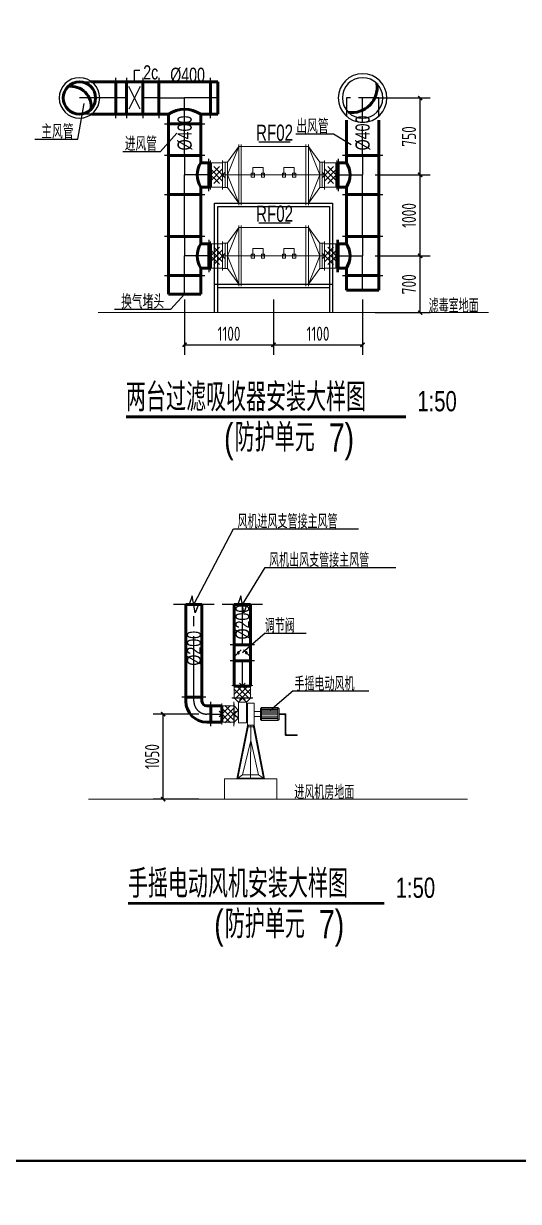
# Model space of a CAD drawing. Extents: x 49167 to 115333, y -222111 to -53947.
# Drawn here: x 91245 to 97364, y -171148 to -156605 of the extents above; entities that cross this region are included whole.
import ezdxf
from ezdxf.enums import TextEntityAlignment as Align

# ---------------------------------------------------------------- set-up
doc = ezdxf.new("R2010")
doc.units = 0
doc.header["$LTSCALE"] = 1000
doc.header["$MEASUREMENT"] = 0
doc.linetypes.add('CENTER2', pattern=[1.125, 0.75, -0.125, 0.125, -0.125])
doc.linetypes.add('DASH', pattern=[0.35, 0.25, -0.1])
for name, color, linetype, lineweight in [('00AC-SB-131', 131, 'Continuous', 20), ('AC_TXT', 40, 'Continuous', 15), ('ACS_SFG_FM', 7, 'Continuous', 15), ('ACS_暖通设备', 7, 'Continuous', 15), ('DUCT-送风管', 4, 'Continuous', 50), ('DUCT-送风管端线', 2, 'Continuous', 50)]:
    doc.layers.add(name, color=color, linetype=linetype, lineweight=lineweight)
for name, color, linetype in [('AXIS-300', 3, 'Continuous'), ('DIM_SYMB', 3, 'Continuous'), ('DUCT-排风标注', 3, 'Continuous'), ('DUCT-送风中心线', 5, 'CENTER2'), ('DUCT-送风标注', 3, 'Continuous'), ('DUCT-送风法兰', 2, 'Continuous'), ('DUCT-送风管立管', 4, 'Continuous'), ('DUCT-送风阀门', 7, 'Continuous'), ('Hvac-Hide', 8, 'DASH'), ('TH_DIM', 3, 'Continuous'), ('WALL', 255, 'Continuous')]:
    doc.layers.add(name, color=color, linetype=linetype)
doc.styles.add('_TCH_DIM_T3', font='ROS1', dxfattribs={"width": 0.8, "bigfont": 'JD'})
doc.styles.add('HZF', font='ros.shx', dxfattribs={"width": 0.75, "bigfont": 'jd.shx'})
doc.dimstyles.new('_TCH_ARCH&&50', dxfattribs={"dimtxt": 175, "dimasz": 50, "dimexe": 125, "dimexo": 150, "dimgap": 50, "dimtad": 1, "dimdec": 0, "dimzin": 0, "dimdsep": 46, "dimtxsty": '_TCH_DIM_T3', "dimblk": 'ARCHTICK', "dimcen": 0.09, "dimazin": 2, "dimtfac": 1, "dimtdec": 0, "dimtix": 1, "dimtmove": 2, "dimatfit": 3, "dimfxl": 0, "dimtolj": 1, "dimtzin": 0, "dimarcsym": 0})

# ---------------------------------------------------------------- blocks, each defined once
blk = doc.blocks.new('图框-A1')
for points, const_width in [([(0, 0), (841, 0), (841, 594), (0, 594)], 0.05), ([(766, 584), (25, 584), (25, 10), (766, 10)], 0.5)]:
    blk.add_lwpolyline(points, close=True, dxfattribs=dict(const_width=const_width))
blk = doc.blocks.new('地库$0$xsq2')
for p, q in [((316557, 100362), (316242, 100362)), ((316242, 100362), (316242, 100303)), ((316400, 100362), (316400, 99102)), ((316557, 100362), (316557, 100303)), ((316050, 100162), (316242, 100303)), ((316400, 100303), (316050, 100162)), ((316557, 100332), (316242, 100332)), ((316557, 100303), (316242, 100303)), ((316750, 100162), (316400, 100303)), ((316557, 100303), (316750, 100162)), ((316775, 100162), (316025, 100162)), ((316775, 100131), (316025, 100131)), ((316050, 99302), (316050, 100162)), ((316750, 99302), (316750, 100162)), ((316310, 99990), (316310, 99861)), ((316409, 99990), (316310, 99990)), ((316379, 99970), (316379, 100009)), ((316379, 100009), (316426, 100009)), ((316426, 99970), (316379, 99970)), ((316426, 100009), (316426, 99970)), ((316310, 99861), (316407, 99861)), ((316379, 99843), (316379, 99882)), ((316379, 99882), (316426, 99882)), ((316426, 99843), (316379, 99843)), ((316426, 99882), (316426, 99843)), ((316379, 99624), (316426, 99624)), ((316379, 99585), (316379, 99624)), ((316426, 99624), (316426, 99585)), ((316310, 99605), (316310, 99476)), ((316409, 99605), (316310, 99605)), ((316310, 99476), (316407, 99476)), ((316426, 99585), (316379, 99585)), ((316379, 99497), (316426, 99497)), ((316379, 99458), (316379, 99497)), ((316426, 99497), (316426, 99458)), ((316775, 99333), (316025, 99333)), ((316426, 99458), (316379, 99458)), ((316775, 99302), (316025, 99302)), ((316242, 99161), (316050, 99302)), ((316050, 99302), (316400, 99161)), ((316400, 99161), (316750, 99302)), ((316750, 99302), (316557, 99161)), ((316242, 99103), (316242, 99161)), ((316557, 99161), (316242, 99161)), ((316557, 99132), (316242, 99132)), ((316557, 99102), (316242, 99102)), ((316557, 99102), (316557, 99161))]:
    blk.add_line(p, q)
blk = doc.blocks.new('*U57')
for p, q in [((-75, 180), (-75, -180)), ((-75, 150), (75, 150)), ((75, 180), (75, -180)), ((35, 106), (-106, -35)), ((-106, 35), (35, -106)), ((71, 71), (-71, -71)), ((-71, 71), (71, -71)), ((-35, 106), (106, -35)), ((106, 35), (-35, -106)), ((-75, -150), (75, -150))]:
    blk.add_line(p, q)
blk = doc.blocks.new('A$C1CE451CE')
at = {"layer": 'ACS_暖通设备'}
for p, q in [((-43, 1184, -2762), (-43, 912, -421)), ((39, 1184, -2762), (-43, 1184, -2762)), ((-24, 1246, -2762), (-24, 1251, -2762)), ((-24, 1251, -2762), (226, 1251, -2762)), ((-24, 1251, -2762), (226, 1251, -2762)), ((-24, 1246, -2762), (226, 1246, -2762)), ((-19, 1246, -2762), (-19, 1251, -2762)), ((-9, 1246, -2762), (-9, 1251, -2762)), ((1, 1246, -2762), (1, 1251, -2762)), ((1, 1246, -2762), (1, 1251, -2762)), ((51, 1196, -2762), (1, 1246, -2762)), ((202, 1251), (2, 1251)), ((39, 1184, -2762), (39, 912, -421)), ((101, 1246, -2762), (51, 1196, -2762)), ((51, 1196, -2762), (151, 1196, -2762)), ((51, 1196, -2762), (51, 940, -2762)), ((151, 1196, -2762), (101, 1246, -2762)), ((151, 1196, -2762), (201, 1246, -2762)), ((151, 1196, -2762), (151, 940, -2762)), ((201, 1246, -2762), (201, 1251, -2762)), ((201, 1246, -2762), (201, 1251, -2762)), ((203, 1175), (208, 1175)), ((203, 1175), (203, 925)), ((203, 1170), (208, 1170)), ((208, 900, -1397), (208, 1200, 1397)), ((208, 1175), (208, 925)), ((208, 1175), (208, 925)), ((208, 1164, 2762), (208, 964, 2762)), ((211, 1246, -2762), (211, 1251, -2762)), ((221, 1246, -2762), (221, 1251, -2762)), ((226, 1246, -2762), (226, 1251, -2762)), ((-437, 1044), (-437, 805)), ((-353, 1054), (-427, 1054)), ((-427, 1034), (-427, 795)), ((-353, 1044), (-417, 1044)), ((-353, 1115), (-335, 1130)), ((-353, 985), (-353, 1115)), ((-335, 1130), (-135, 1130)), ((-335, 970), (-335, 1130)), ((-335, 1113), (-135, 1113)), ((-135, 1101), (-335, 1101)), ((-335, 1101), (-192, 1101)), ((-135, 1084), (-335, 1084)), ((-135, 1066), (-335, 1066)), ((-135, 1049), (-335, 1049)), ((-135, 1024), (-335, 1024)), ((-135, 1130), (-120, 1115)), ((-135, 970), (-135, 1130)), ((-120, 985), (-120, 1115)), ((-120, 1080), (-43, 1080)), ((-120, 1020), (-43, 1020)), ((39, 1131, -2762), (51, 1131, -2762)), ((153, 1100), (203, 1150)), ((203, 1050), (153, 1100)), ((153, 1100), (153, 1000)), ((153, 1000), (203, 1050)), ((203, 1160), (208, 1160)), ((203, 1150), (208, 1150)), ((203, 1150), (208, 1150)), ((203, 1140), (208, 1140)), ((203, 1130), (208, 1130)), ((203, 1125), (208, 1125)), ((-353, 985), (-335, 970)), ((-135, 1005), (-335, 1005)), ((-135, 990), (-335, 990)), ((-335, 970), (-135, 970)), ((-43, 912, -421), (-170, 250)), ((-32, 912, -421), (-158, 260)), ((-120, 985), (-135, 970)), ((39, 912, -421), (-43, 912, -421)), ((39, 894, -421), (-43, 894, -421)), ((-2, 912, -421), (0, 250)), ((28, 912, -421), (158, 260)), ((39, 971, -2762), (51, 971, -2762)), ((39, 911, -415), (170, 250)), ((151, 940, -2762), (51, 940, -2762)), ((153, 1000), (203, 950)), ((203, 975), (208, 975)), ((203, 970), (208, 970)), ((203, 960), (208, 960)), ((203, 950), (208, 950)), ((203, 950), (208, 950)), ((203, 940), (208, 940)), ((203, 930), (208, 930)), ((203, 925), (208, 925)), ((-447, 795), (-574, 795)), ((-574, 795), (-574, 785)), ((-437, 785), (-574, 785)), ((-2, 723, -2762), (-99, 300)), ((-2, 723, -2762), (99, 300)), ((-99, 300), (-170, 250)), ((99, 300), (-99, 300)), ((99, 300), (170, 250)), ((170, 250), (-170, 250)), ((158, 260), (-158, 260))]:
    blk.add_line(p, q, dxfattribs=at)
blk.add_lwpolyline([(-325, 250), (325, 250), (325, 0), (-325, 0)], close=True, dxfattribs=at)
for centre, start, end in [((-427, 1044), 90, 180), ((-417, 1034), 90, 180), ((-447, 805), 270, 0), ((-437, 795), 270, 0)]:
    blk.add_arc(centre, 10, start, end, dxfattribs=at)
blk = doc.blocks.new('*U55')
for p, q in [((35, 106), (-106, -35)), ((-106, 35), (35, -106)), ((-75, 130), (-75, -130)), ((-75, 100), (75, 100)), ((71, 71), (-71, -71)), ((-71, 71), (71, -71)), ((-35, 106), (106, -35)), ((106, 35), (-35, -106)), ((75, 130), (75, -130)), ((-75, -100), (75, -100))]:
    blk.add_line(p, q)
blk = doc.blocks.new('_ArchTick')
at = {"color": 0, "linetype": 'ByBlock', "const_width": 0.4}
blk.add_lwpolyline([(-0.5, -0.5), (0.5, 0.5)], dxfattribs=at)
blk = doc.blocks.new('*D288')
at = {"layer": 'Defpoints', "color": 0}
for p in [(92972, -165131), (93561, -165131), (93561, -166181)]:
    blk.add_point(p, dxfattribs=at)
at = {"layer": 'TH_DIM', "color": 0, "lineweight": -2}
for p, q in [((93411, -165131), (92847, -165131)), ((92972, -166181), (92972, -165131)), ((93411, -166181), (92847, -166181))]:
    blk.add_line(p, q, dxfattribs=at)
at = {"layer": 'TH_DIM', "color": 0, "lineweight": -2, "xscale": 50, "yscale": 50, "zscale": 50}
for p, rotation in [((92972, -165131), 90), ((92972, -166181), 270)]:
    blk.add_blockref('_ArchTick', p, dxfattribs=dict(at, rotation=rotation))
at = {"layer": 'TH_DIM', "color": 0, "insert": (92835, -165656), "char_height": 175, "attachment_point": 5, "rotation": 90, "style": '_TCH_DIM_T3'}
blk.add_mtext('\\A1;1050', dxfattribs=at)
blk = doc.blocks.new('*D289')
at = {"layer": 'Defpoints', "color": 0}
for p in [(95443, -157524), (96148, -157524), (95443, -158474)]:
    blk.add_point(p, dxfattribs=at)
at = {"layer": 'TH_DIM', "color": 0, "lineweight": -2}
for p, q in [((95593, -157524), (96273, -157524)), ((96148, -158474), (96148, -157524)), ((95593, -158474), (96273, -158474))]:
    blk.add_line(p, q, dxfattribs=at)
at = {"layer": 'TH_DIM', "color": 0, "lineweight": -2, "xscale": 50, "yscale": 50, "zscale": 50}
for p, rotation in [((96148, -157524), 90), ((96148, -158474), 270)]:
    blk.add_blockref('_ArchTick', p, dxfattribs=dict(at, rotation=rotation))
at = {"layer": 'TH_DIM', "color": 0, "insert": (96010, -157999), "char_height": 175, "attachment_point": 5, "rotation": 90, "style": '_TCH_DIM_T3'}
blk.add_mtext('\\A1;750', dxfattribs=at)
blk = doc.blocks.new('*D290')
at = {"layer": 'Defpoints', "color": 0}
for p in [(95443, -158474), (96148, -158474), (95443, -159474)]:
    blk.add_point(p, dxfattribs=at)
at = {"layer": 'TH_DIM', "color": 0, "lineweight": -2}
for p, q in [((95593, -158474), (96273, -158474)), ((96148, -159474), (96148, -158474)), ((95593, -159474), (96273, -159474))]:
    blk.add_line(p, q, dxfattribs=at)
at = {"layer": 'TH_DIM', "color": 0, "lineweight": -2, "xscale": 50, "yscale": 50, "zscale": 50}
for p, rotation in [((96148, -158474), 90), ((96148, -159474), 270)]:
    blk.add_blockref('_ArchTick', p, dxfattribs=dict(at, rotation=rotation))
at = {"layer": 'TH_DIM', "color": 0, "insert": (96010, -158974), "char_height": 175, "attachment_point": 5, "rotation": 90, "style": '_TCH_DIM_T3'}
blk.add_mtext('\\A1;1000', dxfattribs=at)
blk = doc.blocks.new('*D291')
at = {"layer": 'Defpoints', "color": 0}
for p in [(95443, -159474), (96148, -159474), (95443, -160174)]:
    blk.add_point(p, dxfattribs=at)
at = {"layer": 'TH_DIM', "color": 0, "lineweight": -2}
for p, q in [((95593, -159474), (96273, -159474)), ((96148, -160174), (96148, -159474)), ((95593, -160174), (96273, -160174))]:
    blk.add_line(p, q, dxfattribs=at)
at = {"layer": 'TH_DIM', "color": 0, "lineweight": -2, "xscale": 50, "yscale": 50, "zscale": 50}
for p, rotation in [((96148, -159474), 90), ((96148, -160174), 270)]:
    blk.add_blockref('_ArchTick', p, dxfattribs=dict(at, rotation=rotation))
at = {"layer": 'TH_DIM', "color": 0, "insert": (96010, -159824), "char_height": 175, "attachment_point": 5, "rotation": 90, "style": '_TCH_DIM_T3'}
blk.add_mtext('\\A1;700', dxfattribs=at)
blk = doc.blocks.new('*D292')
at = {"layer": 'Defpoints', "color": 0}
for p in [(93236, -159864), (94336, -159864), (94336, -160572)]:
    blk.add_point(p, dxfattribs=at)
at = {"layer": 'TH_DIM', "color": 0, "lineweight": -2}
for p, q in [((93236, -160014), (93236, -160697)), ((94336, -160014), (94336, -160697)), ((93236, -160572), (94336, -160572))]:
    blk.add_line(p, q, dxfattribs=at)
at = {"layer": 'TH_DIM', "color": 0, "lineweight": -2, "xscale": 50, "yscale": 50, "zscale": 50, "rotation": 180}
blk.add_blockref('_ArchTick', (93236, -160572), dxfattribs=at)
at = {"layer": 'TH_DIM', "color": 0, "lineweight": -2, "xscale": 50, "yscale": 50, "zscale": 50}
blk.add_blockref('_ArchTick', (94336, -160572), dxfattribs=at)
at = {"layer": 'TH_DIM', "color": 0, "insert": (93786, -160435), "char_height": 175, "attachment_point": 5, "style": '_TCH_DIM_T3'}
blk.add_mtext('\\A1;1100', dxfattribs=at)
blk = doc.blocks.new('*D293')
at = {"layer": 'Defpoints', "color": 0}
for p in [(94336, -159864), (95436, -159864), (95436, -160572)]:
    blk.add_point(p, dxfattribs=at)
at = {"layer": 'TH_DIM', "color": 0, "lineweight": -2}
for p, q in [((94336, -160014), (94336, -160697)), ((95436, -160014), (95436, -160697)), ((94336, -160572), (95436, -160572))]:
    blk.add_line(p, q, dxfattribs=at)
at = {"layer": 'TH_DIM', "color": 0, "lineweight": -2, "xscale": 50, "yscale": 50, "zscale": 50, "rotation": 180}
blk.add_blockref('_ArchTick', (94336, -160572), dxfattribs=at)
at = {"layer": 'TH_DIM', "color": 0, "lineweight": -2, "xscale": 50, "yscale": 50, "zscale": 50}
blk.add_blockref('_ArchTick', (95436, -160572), dxfattribs=at)
at = {"layer": 'TH_DIM', "color": 0, "insert": (94886, -160435), "char_height": 175, "attachment_point": 5, "style": '_TCH_DIM_T3'}
blk.add_mtext('\\A1;1100', dxfattribs=at)

msp = doc.modelspace()

# ---------------------------------------------------------------- linework, layer by layer
at = {"layer": 'AC_TXT', "linetype": 'Continuous', "const_width": 20}
for points in [[(94544.9, -158067.4), (94151.8, -158067.4)], [(94544.9, -159067.4), (94151.8, -159067.4)]]:
    msp.add_lwpolyline(points, dxfattribs=at)
at = {"layer": 'ACS_暖通设备', "color": 0}
for p, q in [((96992.1, -160174), (92169, -160174)), ((96734.6, -166180.9), (92047, -166180.9))]:
    msp.add_line(p, q, dxfattribs=at)
at = {"layer": 'AXIS-300'}
for p, q in [((93067.7, -160130.9), (93236.4, -159945.3, 2800)), ((93350.8, -163778.6, 6500), (93842.3, -162843.6)), ((93842.3, -162843.6), (95384.4, -162843.6)), ((93950.8, -163778.6, 6500), (94233.3, -163320.1)), ((94233.3, -163320.1), (95846.9, -163320.1)), ((94233.3, -164130.7), (94737.3, -164130.7)), ((94576.7, -164842.2), (95514.6, -164842.2))]:
    msp.add_line(p, q, dxfattribs=at)
at = {"layer": 'Defpoints'}
msp.add_lwpolyline([(65641.1, -141946.9), (102691.1, -141946.9), (102691.1, -170646.9), (65641.1, -170646.9)], close=True, dxfattribs=at)
at = {"layer": 'DIM_SYMB', "const_width": 35}
for points in [[(92511.2, -161459.8), (95973.3, -161459.8)], [(92534.7, -167466.8), (95705.8, -167466.8)]]:
    msp.add_lwpolyline(points, dxfattribs=at)
at = {"layer": 'DIM_SYMB'}
for points in [[(93600.8, -163775.9), (93407, -163775.9), (93368.8, -163880.9), (93331.8, -163670.9), (93294.5, -163775.9), (93100.8, -163775.9)], [(94200.8, -163775.9), (94007, -163775.9), (93968.8, -163880.9), (93931.8, -163670.9), (93894.5, -163775.9), (93700.8, -163775.9)]]:
    msp.add_lwpolyline(points, dxfattribs=at)
at = {"layer": 'DUCT-排风标注'}
for p, q in [((91915.3, -158031.5), (91993.9, -157591.8, 3802)), ((91384.8, -158031.5), (91915.3, -158031.5)), ((92938.6, -158183.2, -12.8), (93139.4, -157960, 2787.2)), ((94612.2, -157965.8), (95077.8, -157965.8)), ((95077.8, -157965.8), (95296.9, -158100.1)), ((92472.5, -158183.2, -12.8), (92938.6, -158183.2, -12.8)), ((92371.5, -160130.9), (93067.7, -160130.9))]:
    msp.add_line(p, q, dxfattribs=at)
at = {"layer": 'DUCT-送风中心线'}
for p, q in [((92386.4, -157524), (92186.4, -157524)), ((92518.1, -157524), (92386.6, -157524)), ((92916.2, -157524), (92718.5, -157524)), ((92916.4, -157524), (93236.4, -157524)), ((93236.4, -157844), (93236.4, -157524)), ((93556.4, -157524), (93236.4, -157524)), ((93646.9, -157524), (93556.6, -157524)), ((93236.4, -158233.8), (93236.4, -157844.2)), ((95436.4, -158233.8), (95436.4, -157874)), ((93236.4, -158234), (93236.4, -158474)), ((95436.4, -158234), (95436.4, -158474)), ((93536.4, -158474), (93236.4, -158474)), ((93236.4, -158714), (93236.4, -158474)), ((93556.4, -158474), (93536.6, -158474)), ((95116.4, -158474), (95136.2, -158474)), ((95136.4, -158474), (95436.4, -158474)), ((95436.4, -158714), (95436.4, -158474)), ((93236.4, -159233.8), (93236.4, -158714.2)), ((95436.4, -159233.8), (95436.4, -158714.2)), ((93236.4, -159234), (93236.4, -159474)), ((95436.4, -159234), (95436.4, -159474)), ((93536.4, -159474), (93236.4, -159474)), ((93236.4, -159714), (93236.4, -159474)), ((93556.4, -159474), (93536.6, -159474)), ((95136.2, -159474), (95116.4, -159474)), ((95136.4, -159474), (95436.4, -159474)), ((95436.4, -159714), (95436.4, -159474)), ((93236.4, -159945.3), (93236.4, -159714.2)), ((95436.4, -159898), (95436.4, -159714.2)), ((93350.8, -164920.7), (93350.8, -163775.9)), ((93950.8, -164274), (93950.8, -163775.9)), ((93950.8, -164784.2), (93950.8, -164474.4)), ((93350.8, -164970.9), (93350.8, -164920.9)), ((93560.8, -165130.9), (93510.8, -165130.9)), ((93561, -165130.9), (93694.8, -165130.9))]:
    msp.add_line(p, q, dxfattribs=at)
msp.add_arc((93510.8, -164970.9), 160, 180, 270, dxfattribs=at)
at = {"layer": 'DUCT-送风标注'}
for p, q in [((94233.3, -164130.7), (93950.8, -164374.2, 6500)), ((94576.7, -164842.2), (94294.1, -165085.7, 6500))]:
    msp.add_line(p, q, dxfattribs=at)
at = {"layer": 'DUCT-送风法兰'}
for p, q in [((92386.5, -157774), (92386.5, -157274)), ((92518.2, -157274), (92518.2, -157774)), ((92718.4, -157274), (92718.4, -157774)), ((92916.3, -157274), (92916.3, -157774)), ((93556.5, -157774), (93556.5, -157274)), ((92986.4, -157844.1), (93486.4, -157844.1)), ((93486.4, -158233.9), (92986.4, -158233.9)), ((93536.5, -158674), (93536.5, -158274)), ((95136.3, -158274), (95136.3, -158674)), ((95686.4, -158233.9), (95186.4, -158233.9)), ((92986.4, -158714.1), (93486.4, -158714.1)), ((95186.4, -158714.1), (95686.4, -158714.1)), ((93486.4, -159233.9), (92986.4, -159233.9)), ((95686.4, -159233.9), (95186.4, -159233.9)), ((93536.5, -159274), (93536.5, -159674)), ((95116.3, -159274), (95116.3, -159674)), ((95136.3, -159274), (95136.3, -159674)), ((92986.4, -159714.1), (93486.4, -159714.1)), ((95186.4, -159714.1), (95686.4, -159714.1)), ((94100.8, -164274.1), (93800.8, -164274.1)), ((94100.8, -164474.3), (93800.8, -164474.3)), ((93500.8, -164920.8), (93200.8, -164920.8)), ((93560.9, -165280.9), (93560.9, -164980.9))]:
    msp.add_line(p, q, dxfattribs=at)
for centre, radius, start, end in [((91936.4, -157524), 250, 90, 270), ((91936.4, -157524), 250, 270, 90), ((95436.4, -157524), 300, 0, 180), ((95436.4, -157524), 300, 180, 0)]:
    msp.add_arc(centre, radius, start, end, dxfattribs=at)
at = {"layer": 'DUCT-送风管'}
for p, q in [((92386.4, -157324), (92086.4, -157324)), ((92518.1, -157324), (92386.6, -157324)), ((92518.3, -157324), (92718.3, -157324)), ((92916.2, -157324), (92718.5, -157324)), ((92916.4, -157324), (93556.4, -157324)), ((93646.9, -157324), (93556.6, -157324)), ((93646.9, -157724), (93646.9, -157324)), ((92386.4, -157724), (92086.4, -157724)), ((92386.6, -157724), (92518.1, -157724)), ((92718.3, -157724), (92518.3, -157724)), ((92718.5, -157724), (92916.2, -157724)), ((93036.4, -157724), (92916.4, -157724)), ((93036.4, -157724), (93036.4, -157844)), ((93556.4, -157724), (93436.4, -157724)), ((93436.4, -157844), (93436.4, -157724)), ((93556.6, -157724), (93646.9, -157724)), ((93036.4, -157844.2), (93036.4, -158233.8)), ((93436.4, -158233.8), (93436.4, -157844.2)), ((95236.4, -157797.6), (95236.4, -158233.8)), ((95636.4, -158233.8), (95636.4, -157797.6)), ((93036.4, -158234), (93036.4, -158714)), ((93436.4, -158324), (93436.4, -158234)), ((93436.4, -158324), (93536.4, -158324)), ((93556.4, -158324), (93536.6, -158324)), ((93556.4, -158624), (93556.4, -158324)), ((95136.2, -158324), (95116.4, -158324)), ((95116.4, -158324), (95116.4, -158624)), ((95236.4, -158324), (95136.4, -158324)), ((95236.4, -158324), (95236.4, -158234)), ((95636.4, -158234), (95636.4, -158714)), ((93436.4, -158714), (93436.4, -158624)), ((93536.4, -158624), (93436.4, -158624)), ((93536.6, -158624), (93556.4, -158624)), ((95116.4, -158624), (95136.2, -158624)), ((95136.4, -158624), (95236.4, -158624)), ((95236.4, -158714), (95236.4, -158624)), ((93036.4, -158714.2), (93036.4, -159233.8)), ((93436.4, -159233.8), (93436.4, -158714.2)), ((95236.4, -158714.2), (95236.4, -159233.8)), ((95636.4, -159233.8), (95636.4, -158714.2)), ((93036.4, -159234), (93036.4, -159714)), ((93436.4, -159324), (93436.4, -159234)), ((95236.4, -159324), (95236.4, -159234)), ((95636.4, -159234), (95636.4, -159714)), ((93436.4, -159324), (93536.4, -159324)), ((93556.4, -159324), (93536.6, -159324)), ((93556.4, -159624), (93556.4, -159324)), ((95136.2, -159324), (95116.4, -159324)), ((95236.4, -159324), (95136.4, -159324)), ((93436.4, -159714), (93436.4, -159624)), ((93536.4, -159624), (93436.4, -159624)), ((93536.6, -159624), (93556.4, -159624)), ((95116.4, -159624), (95136.2, -159624)), ((95136.4, -159624), (95236.4, -159624)), ((95236.4, -159714), (95236.4, -159624)), ((93036.4, -159714.2), (93036.4, -159945.3)), ((93436.4, -159945.3), (93436.4, -159714.2)), ((95236.4, -159714.2), (95236.4, -159898)), ((95636.4, -159898), (95636.4, -159714.2)), ((93036.4, -159945.3), (93436.4, -159945.3)), ((95236.4, -159898), (95636.4, -159898)), ((93450.8, -163775.9), (93250.8, -163775.9)), ((93250.8, -163775.9), (93250.8, -164920.7)), ((93450.8, -164920.7), (93450.8, -163775.9)), ((94050.8, -163775.9), (93850.8, -163775.9)), ((93850.8, -163775.9), (93850.8, -164274)), ((94050.8, -164274), (94050.8, -163775.9)), ((93850.9, -164474.2), (93850.9, -164274.2)), ((94050.6, -164274.2), (94050.6, -164474.2)), ((93850.8, -164474.4), (93850.8, -164784.2)), ((94050.8, -164784.2), (94050.8, -164474.4)), ((93850.8, -164784.2), (94050.8, -164784.2)), ((93250.8, -164970.9), (93250.8, -164920.9)), ((93450.8, -164920.9), (93450.8, -164970.9)), ((93510.8, -165030.9), (93560.8, -165030.9)), ((93694.8, -165030.9), (93561, -165030.9)), ((93694.8, -165230.9), (93694.8, -165030.9)), ((93560.8, -165230.9), (93510.8, -165230.9)), ((93561, -165230.9), (93694.8, -165230.9))]:
    msp.add_line(p, q, dxfattribs=at)
for centre, radius, start, end in [((91936.4, -157524), 200, 0, 180), ((91936.4, -157524), 200, 180, 0), ((93236.4, -158027.3), 363.3, 56.60151, 123.39849), ((93663.9, -158474), 272.5, 146.60151, 213.39849), ((95008.9, -158474), 272.5, 326.60151, 33.39849), ((93663.9, -159474), 272.5, 146.60151, 213.39849), ((95008.9, -159474), 272.5, 326.60151, 33.39849), ((93510.8, -164970.9), 260, 180, 270), ((93510.8, -164970.9), 60, 180, 270)]:
    msp.add_arc(centre, radius, start, end, dxfattribs=at)
at = {"layer": 'DUCT-送风管立管'}
for start, end in [(90, 270), (270, 90)]:
    msp.add_arc((95436.4, -157524), 250, start, end, dxfattribs=at)
at = {"layer": 'DUCT-送风管端线'}
for p, q in [((92386.4, -157724), (92386.4, -157324)), ((92386.6, -157324), (92386.6, -157724)), ((92518.1, -157724), (92518.1, -157324)), ((92518.3, -157324), (92518.3, -157724)), ((92718.3, -157324), (92718.3, -157724)), ((92718.5, -157324), (92718.5, -157724)), ((92916.2, -157724), (92916.2, -157324)), ((92916.4, -157324), (92916.4, -157724)), ((93556.4, -157724), (93556.4, -157324)), ((93556.6, -157324), (93556.6, -157724)), ((93036.4, -157844), (93436.4, -157844)), ((93436.4, -157844.2), (93036.4, -157844.2)), ((93036.4, -158233.8), (93436.4, -158233.8)), ((93036.4, -158234), (93436.4, -158234)), ((93536.4, -158324), (93536.4, -158624)), ((93536.6, -158324), (93536.6, -158624)), ((95136.2, -158624), (95136.2, -158324)), ((95136.4, -158324), (95136.4, -158624)), ((95236.4, -158233.8), (95636.4, -158233.8)), ((95636.4, -158234), (95236.4, -158234)), ((93436.4, -158714), (93036.4, -158714)), ((93436.4, -158714.2), (93036.4, -158714.2)), ((95236.4, -158714), (95636.4, -158714)), ((95636.4, -158714.2), (95236.4, -158714.2)), ((93036.4, -159233.8), (93436.4, -159233.8)), ((93036.4, -159234), (93436.4, -159234)), ((95236.4, -159233.8), (95636.4, -159233.8)), ((95636.4, -159234), (95236.4, -159234)), ((93536.4, -159324), (93536.4, -159624)), ((93536.6, -159324), (93536.6, -159624)), ((95116.4, -159324), (95116.4, -159624)), ((95136.2, -159624), (95136.2, -159324)), ((95136.4, -159324), (95136.4, -159624)), ((93436.4, -159714), (93036.4, -159714)), ((93436.4, -159714.2), (93036.4, -159714.2)), ((95236.4, -159714), (95636.4, -159714)), ((95636.4, -159714.2), (95236.4, -159714.2)), ((93850.8, -164274), (94050.8, -164274)), ((93850.9, -164274.2), (94050.6, -164274.2)), ((94050.8, -164474.4), (93850.8, -164474.4)), ((93850.9, -164474.2), (94050.6, -164474.2)), ((93250.8, -164920.7), (93450.8, -164920.7)), ((93250.8, -164920.9), (93450.8, -164920.9)), ((93560.8, -165230.9), (93560.8, -165030.9)), ((93561, -165030.9), (93561, -165230.9))]:
    msp.add_line(p, q, dxfattribs=at)
for centre, radius, start, end in [((95303.8, -157391.4), 312.5, 261.8699, 8.1301), ((91830.4, -157630), 250, 351.8699, 98.1301)]:
    msp.add_arc(centre, radius, start, end, dxfattribs=at)
at = {"layer": 'DUCT-送风阀门'}
for p, q in [((92618.3, -157180), (92680.9, -157180)), ((92618.3, -157324), (92618.3, -157180)), ((92688.3, -157384), (92548.3, -157664)), ((92688.4, -157663.9), (92548.3, -157384)), ((93935.8, -164339.3), (93865.9, -164409.2)), ((93890.1, -164371.6), (93889.8, -164373.7)), ((93889.8, -164373.7), (93889.9, -164375.8)), ((93889.9, -164375.8), (93890.4, -164377.8)), ((93890.8, -164369.6), (93890.1, -164371.6)), ((93890.4, -164377.8), (93891.2, -164379.7)), ((93891.8, -164367.8), (93890.8, -164369.6)), ((93891.2, -164379.7), (93892.5, -164381.5)), ((93893.2, -164366.2), (93891.8, -164367.8)), ((93892.5, -164381.5), (93894, -164382.9)), ((93894.8, -164364.9), (93893.2, -164366.2)), ((93893.5, -164372.4), (93893.3, -164373.9)), ((93893.3, -164373.9), (93893.4, -164375.3)), ((93893.4, -164375.3), (93893.7, -164376.7)), ((93894, -164371.1), (93893.5, -164372.4)), ((93893.7, -164376.7), (93894.3, -164378)), ((93894.7, -164369.9), (93894, -164371.1)), ((93894, -164382.9), (93895.8, -164384.1)), ((93894.3, -164378), (93895.2, -164379.1)), ((93895.7, -164368.8), (93894.7, -164369.9)), ((93896.7, -164363.9), (93894.8, -164364.9)), ((93895.2, -164379.1), (93896.2, -164380.1)), ((93895.6, -164373), (93895.5, -164374)), ((93895.5, -164374), (93895.5, -164375)), ((93895.5, -164375), (93895.8, -164376)), ((93896, -164372), (93895.6, -164373)), ((93896.8, -164367.9), (93895.7, -164368.8)), ((93895.8, -164376), (93896.2, -164376.9)), ((93895.8, -164384.1), (93897.7, -164384.8)), ((93896.5, -164371.1), (93896, -164372)), ((93896.2, -164376.9), (93896.8, -164377.7)), ((93896.2, -164380.1), (93897.4, -164380.9)), ((93897.1, -164370.3), (93896.5, -164371.1)), ((93898.7, -164363.4), (93896.7, -164363.9)), ((93898, -164367.3), (93896.8, -164367.9)), ((93896.8, -164377.7), (93897.5, -164378.4)), ((93897.9, -164369.7), (93897.1, -164370.3)), ((93897.4, -164380.9), (93898.7, -164381.4)), ((93897.5, -164378.4), (93898.4, -164379)), ((93897.7, -164384.8), (93899.8, -164385.2)), ((93898.8, -164369.2), (93897.9, -164369.7)), ((93899.4, -164366.9), (93898, -164367.3)), ((93898.4, -164379), (93899.3, -164379.4)), ((93900.8, -164363.2), (93898.7, -164363.4)), ((93898.7, -164381.4), (93900.1, -164381.7)), ((93899.8, -164369), (93898.8, -164369.2)), ((93899.3, -164379.4), (93900.3, -164379.6)), ((93900.8, -164366.7), (93899.4, -164366.9)), ((93900.8, -164368.9), (93899.8, -164369)), ((93899.8, -164385.2), (93901.9, -164385.2)), ((93900.1, -164381.7), (93901.5, -164381.7)), ((93900.3, -164379.6), (93901.3, -164379.6)), ((93902.9, -164363.4), (93900.8, -164363.2)), ((93902.2, -164366.9), (93900.8, -164366.7)), ((93901.8, -164369), (93900.8, -164368.9)), ((93901.3, -164379.6), (93902.3, -164379.4)), ((93901.5, -164381.7), (93902.9, -164381.4)), ((93902.8, -164369.2), (93901.8, -164369)), ((93901.9, -164385.2), (93903.9, -164384.8)), ((93903.6, -164367.3), (93902.2, -164366.9)), ((93902.3, -164379.4), (93903.3, -164379)), ((93903.7, -164369.7), (93902.8, -164369.2)), ((93904.9, -164363.9), (93902.9, -164363.4)), ((93902.9, -164381.4), (93904.3, -164380.9)), ((93903.3, -164379), (93904.1, -164378.4)), ((93904.9, -164367.9), (93903.6, -164367.3)), ((93904.5, -164370.3), (93903.7, -164369.7)), ((93903.9, -164384.8), (93905.9, -164384.1)), ((93904.1, -164378.4), (93904.9, -164377.7)), ((93904.3, -164380.9), (93905.5, -164380.1)), ((93905.2, -164371.1), (93904.5, -164370.3)), ((93906.8, -164364.9), (93904.9, -164363.9)), ((93906, -164368.8), (93904.9, -164367.9)), ((93904.9, -164377.7), (93905.5, -164376.9)), ((93905.7, -164372), (93905.2, -164371.1)), ((93905.5, -164376.9), (93905.9, -164376)), ((93905.5, -164380.1), (93906.5, -164379.1)), ((93906, -164373), (93905.7, -164372)), ((93905.9, -164376), (93906.1, -164375)), ((93905.9, -164384.1), (93907.7, -164382.9)), ((93906.9, -164369.9), (93906, -164368.8)), ((93906.2, -164374), (93906, -164373)), ((93906.1, -164375), (93906.2, -164374)), ((93906.5, -164379.1), (93907.3, -164378)), ((93908.5, -164366.2), (93906.8, -164364.9)), ((93907.6, -164371.1), (93906.9, -164369.9)), ((93907.3, -164378), (93907.9, -164376.7)), ((93908.1, -164372.4), (93907.6, -164371.1)), ((93907.7, -164382.9), (93909.2, -164381.5)), ((93907.9, -164376.7), (93908.2, -164375.3)), ((93908.3, -164373.9), (93908.1, -164372.4)), ((93908.2, -164375.3), (93908.3, -164373.9)), ((93909.8, -164367.8), (93908.5, -164366.2)), ((93909.2, -164381.5), (93910.4, -164379.7)), ((93910.9, -164369.6), (93909.8, -164367.8)), ((93910.4, -164379.7), (93911.3, -164377.8)), ((93911.6, -164371.6), (93910.9, -164369.6)), ((93911.3, -164377.8), (93911.8, -164375.8)), ((93911.9, -164373.7), (93911.6, -164371.6)), ((93911.8, -164375.8), (93911.9, -164373.7)), ((93965.8, -164339.3), (94035.7, -164409.2)), ((93990, -164371.6), (93989.7, -164373.7)), ((93989.7, -164373.7), (93989.8, -164375.8)), ((93989.8, -164375.8), (93990.3, -164377.8)), ((93990.6, -164369.6), (93990, -164371.6)), ((93990.3, -164377.8), (93991.1, -164379.7)), ((93991.7, -164367.8), (93990.6, -164369.6)), ((93991.1, -164379.7), (93992.3, -164381.5)), ((93993.1, -164366.2), (93991.7, -164367.8)), ((93992.3, -164381.5), (93993.9, -164382.9)), ((93994.7, -164364.9), (93993.1, -164366.2)), ((93993.4, -164372.4), (93993.2, -164373.9)), ((93993.2, -164373.9), (93993.3, -164375.3)), ((93993.3, -164375.3), (93993.6, -164376.7)), ((93993.9, -164371.1), (93993.4, -164372.4)), ((93993.6, -164376.7), (93994.2, -164378)), ((93994.6, -164369.9), (93993.9, -164371.1)), ((93993.9, -164382.9), (93995.6, -164384.1)), ((93994.2, -164378), (93995, -164379.1)), ((93995.5, -164368.8), (93994.6, -164369.9)), ((93996.6, -164363.9), (93994.7, -164364.9)), ((93995, -164379.1), (93996.1, -164380.1)), ((93995.5, -164373), (93995.4, -164374)), ((93995.4, -164374), (93995.4, -164375)), ((93995.4, -164375), (93995.6, -164376)), ((93996.7, -164367.9), (93995.5, -164368.8)), ((93995.8, -164372), (93995.5, -164373)), ((93995.6, -164376), (93996.1, -164376.9)), ((93995.6, -164384.1), (93997.6, -164384.8)), ((93996.3, -164371.1), (93995.8, -164372)), ((93996.1, -164376.9), (93996.7, -164377.7)), ((93996.1, -164380.1), (93997.3, -164380.9)), ((93997, -164370.3), (93996.3, -164371.1)), ((93998.6, -164363.4), (93996.6, -164363.9)), ((93997.9, -164367.3), (93996.7, -164367.9)), ((93996.7, -164377.7), (93997.4, -164378.4)), ((93997.8, -164369.7), (93997, -164370.3)), ((93997.3, -164380.9), (93998.6, -164381.4)), ((93997.4, -164378.4), (93998.3, -164379)), ((93997.6, -164384.8), (93999.7, -164385.2)), ((93998.7, -164369.2), (93997.8, -164369.7)), ((93999.3, -164366.9), (93997.9, -164367.3)), ((93998.3, -164379), (93999.2, -164379.4)), ((94000.7, -164363.2), (93998.6, -164363.4)), ((93998.6, -164381.4), (94000, -164381.7)), ((93999.7, -164369), (93998.7, -164369.2)), ((93999.2, -164379.4), (94000.2, -164379.6)), ((94000.7, -164366.7), (93999.3, -164366.9)), ((94000.7, -164368.9), (93999.7, -164369)), ((93999.7, -164385.2), (94001.8, -164385.2)), ((94000, -164381.7), (94001.4, -164381.7)), ((94000.2, -164379.6), (94001.2, -164379.6)), ((94002.8, -164363.4), (94000.7, -164363.2)), ((94002.1, -164366.9), (94000.7, -164366.7)), ((94001.7, -164369), (94000.7, -164368.9)), ((94001.2, -164379.6), (94002.2, -164379.4)), ((94001.4, -164381.7), (94002.8, -164381.4)), ((94002.7, -164369.2), (94001.7, -164369)), ((94001.8, -164385.2), (94003.8, -164384.8)), ((94003.5, -164367.3), (94002.1, -164366.9)), ((94002.2, -164379.4), (94003.2, -164379)), ((94003.6, -164369.7), (94002.7, -164369.2)), ((94004.8, -164363.9), (94002.8, -164363.4)), ((94002.8, -164381.4), (94004.1, -164380.9)), ((94003.2, -164379), (94004, -164378.4)), ((94004.8, -164367.9), (94003.5, -164367.3)), ((94004.4, -164370.3), (94003.6, -164369.7)), ((94003.8, -164384.8), (94005.8, -164384.1)), ((94004, -164378.4), (94004.8, -164377.7)), ((94004.1, -164380.9), (94005.3, -164380.1)), ((94005.1, -164371.1), (94004.4, -164370.3)), ((94006.7, -164364.9), (94004.8, -164363.9)), ((94005.9, -164368.8), (94004.8, -164367.9)), ((94004.8, -164377.7), (94005.4, -164376.9)), ((94005.6, -164372), (94005.1, -164371.1)), ((94005.3, -164380.1), (94006.4, -164379.1)), ((94005.4, -164376.9), (94005.8, -164376)), ((94005.9, -164373), (94005.6, -164372)), ((94005.8, -164376), (94006, -164375)), ((94005.8, -164384.1), (94007.6, -164382.9)), ((94006.8, -164369.9), (94005.9, -164368.8)), ((94006.1, -164374), (94005.9, -164373)), ((94006, -164375), (94006.1, -164374)), ((94006.4, -164379.1), (94007.2, -164378)), ((94008.3, -164366.2), (94006.7, -164364.9)), ((94007.5, -164371.1), (94006.8, -164369.9)), ((94007.2, -164378), (94007.8, -164376.7)), ((94008, -164372.4), (94007.5, -164371.1)), ((94007.6, -164382.9), (94009.1, -164381.5)), ((94007.8, -164376.7), (94008.1, -164375.3)), ((94008.2, -164373.9), (94008, -164372.4)), ((94008.1, -164375.3), (94008.2, -164373.9)), ((94009.7, -164367.8), (94008.3, -164366.2)), ((94009.1, -164381.5), (94010.3, -164379.7)), ((94010.8, -164369.6), (94009.7, -164367.8)), ((94010.3, -164379.7), (94011.2, -164377.8)), ((94011.5, -164371.6), (94010.8, -164369.6)), ((94011.2, -164377.8), (94011.7, -164375.8)), ((94011.8, -164373.7), (94011.5, -164371.6)), ((94011.7, -164375.8), (94011.8, -164373.7))]:
    msp.add_line(p, q, dxfattribs=at)
at = {"layer": 'Hvac-Hide'}
for p, q in [((91936.4, -157324), (91936.4, -157324)), ((91936.4, -157324), (92086.4, -157324)), ((92186.4, -157524), (91936.4, -157524)), ((95636.4, -157524), (95236.4, -157524)), ((95236.4, -157524), (95236.4, -157674)), ((95636.4, -157524), (95236.4, -157524)), ((95236.4, -157524), (95236.4, -157747.6)), ((95436.4, -157774), (95436.4, -157524)), ((95436.4, -157824), (95436.4, -157524)), ((95636.4, -157674), (95636.4, -157524)), ((95636.4, -157747.6), (95636.4, -157524)), ((92086.4, -157724), (91936.4, -157724)), ((91936.4, -157724), (91936.4, -157724))]:
    msp.add_line(p, q, dxfattribs=at)
for start, end in [(90, 270), (270, 90)]:
    msp.add_arc((91936.4, -157524), 200, start, end, dxfattribs=at)
at = {"layer": 'WALL'}
for points in [[(93606.3, -159824), (93606.3, -158824), (95066.6, -158824), (95066.6, -159824)], [(93646.3, -159864), (93646.3, -158864), (95026.6, -158864), (95026.6, -159864)], [(93606.3, -160174), (93606.3, -159824), (95066.6, -159824), (95066.6, -160174)], [(93646.3, -160174), (93646.3, -159864), (95026.6, -159864), (95026.6, -160174)]]:
    msp.add_lwpolyline(points, dxfattribs=at)

# ---------------------------------------------------------------- block references
at = {"xscale": 50, "yscale": 50, "zscale": 50}
msp.add_blockref('图框-A1', (64391.1, -171146.9), dxfattribs=at)
at = {"layer": '00AC-SB-131', "xscale": -1, "rotation": 90}
for p in [(194068.6, 157925.9), (194068.6, 156925.9)]:
    msp.add_blockref('地库$0$xsq2', p, dxfattribs=at)
at = {"layer": 'ACS_SFG_FM', "rotation": 180}
for p in [(93631.4, -158474), (93631.4, -159474)]:
    msp.add_blockref('*U57', p, dxfattribs=at)
at = {"layer": 'ACS_SFG_FM', "xscale": -1}
for name, p, rotation in [('*U57', (95041.4, -158474), 180), ('*U57', (95041.4, -159474), 180), ('*U55', (93950.8, -164854.9, -2761.7), 270)]:
    msp.add_blockref(name, p, dxfattribs=dict(at, rotation=rotation))
msp.add_blockref('*U55', (93769.8, -165130.9, 2761.7), dxfattribs=at)
at = {"layer": 'ACS_暖通设备', "color": 0, "xscale": -1, "rotation": 1.008553336845353e-05}
msp.add_blockref('A$C1CE451CE', (94052.6, -166180.9), dxfattribs=at)

# ---------------------------------------------------------------- texts
at = {"layer": 'AC_TXT', "style": 'HZF', "width": 0.7}
for p in [(94348.4, -157952.9), (94348.4, -158952.9)]:
    msp.add_text('RF02', height=200, dxfattribs=at).set_placement(p, align=Align.MIDDLE_CENTER)
at = {"layer": 'DIM_SYMB', "color": 7, "style": 'HZF', "width": 0.75}
for s, height, p in [('两台过滤吸收器安装大样图', 347.287, (92511.2, -161392.5)), ('1:50', 250, (96113.3, -161392.5)), ('(', 350, (93724.2, -161891.4)), ('防护单元', 347.29, (93855.4, -161891.4)), ('7)', 350, (95019.4, -161891.4)), ('手摇电动风机安装大样图', 347.287, (92534.7, -167399.5)), ('1:50', 250, (95845.8, -167399.5)), ('(', 350, (93602.1, -167898.4)), ('防护单元', 347.29, (93733.4, -167898.4)), ('7)', 350, (94897.4, -167898.4))]:
    msp.add_text(s, height=height, dxfattribs=at).set_placement(p)
at = {"layer": 'DUCT-排风标注', "style": 'HZF', "width": 0.8}
for s, p in [('出风管', (94617.5, -157961.4)), ('主风管', (91464.2, -158027.1)), ('进风管', (92495.8, -158178.8, -12.8)), ('换气堵头', (92450.9, -160126.5))]:
    msp.add_text(s, height=175, dxfattribs=at).set_placement(p)
at = {"layer": 'DUCT-送风标注', "style": 'HZF', "width": 0.75}
for s, rotation, p in [('2c', 0, (92724.9, -157295.2, 300)), ('%%C400', 90, (93323.9, -158171.2, 2800)), ('%%C400', 90, (95523.9, -158171.2, 2800)), ('%%C200', 90, (94038.3, -164210, 6500)), ('%%C200', 90, (93438.3, -164533.4, 6500))]:
    msp.add_text(s, height=175, rotation=rotation, dxfattribs=at).set_placement(p)
for s, height, p in [('%%C400', 175, (93058.3, -157324.9, 2800)), ('滤毒室地面', 173.64, (96253.1, -160176.1, 6500)), ('风机进风支管接主风管', 173.64, (93890.1, -162838.7, 6500)), ('风机出风支管接主风管', 173.64, (94281.1, -163315.2, 6500)), ('调节阀', 173.64, (94228.8, -164125.7, 6500)), ('手摇电动风机', 173.64, (94594.2, -164844.3, 6500)), ('进风机房地面', 173.64, (94592.2, -166183.1, 6500))]:
    msp.add_text(s, height=height, dxfattribs=at).set_placement(p)

# ---------------------------------------------------------------- dimensions: what is measured, and where the dimension line sits
at = {"layer": 'TH_DIM'}
for p1, p2, distance, text, picture, middle in [((95442.6, -158474), (95442.6, -157524), -705, '750', '*D289', (96010, -157999)), ((95442.6, -159474), (95442.6, -158474), -705, '1000', '*D290', (96010, -158974)), ((95442.6, -160174), (95442.6, -159474), -705, '700', '*D291', (96010, -159824)), ((93236.4, -159864), (94336.4, -159864), -708.3, '1100', '*D292', (93786.4, -160434.8)), ((94336.4, -159864), (95436.4, -159864), -708.3, '1100', '*D293', (94886.4, -160434.8)), ((93561, -166180.9), (93561, -165130.9), 589, '1050', '*D288', (92834.5, -165655.9))]:
    dim = msp.add_aligned_dim(p1=p1, p2=p2, distance=distance, text=text, dimstyle='_TCH_ARCH&&50', dxfattribs=at)
    dim.commit()
    dim.dimension.update_dxf_attribs({"geometry": picture, "text_midpoint": middle})

doc.saveas('drawing.dxf')
